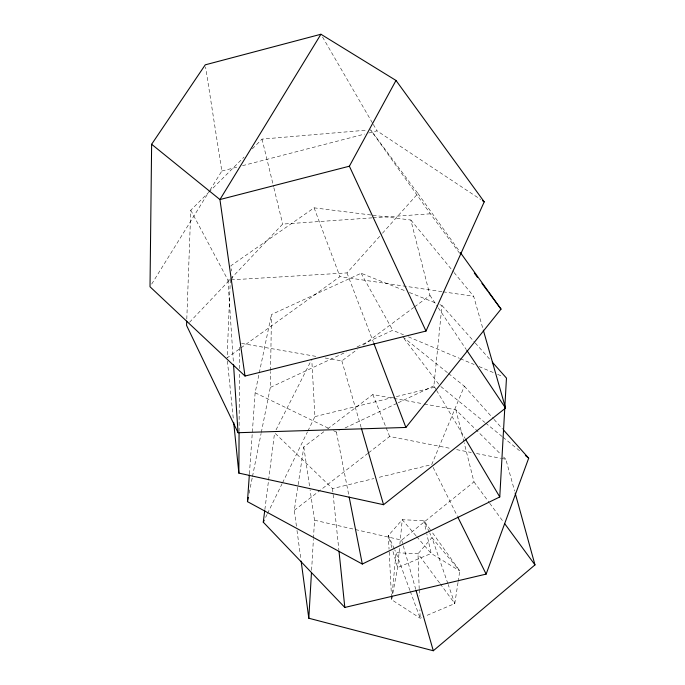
<?xml version="1.0" encoding="UTF-8"?>
<svg xmlns="http://www.w3.org/2000/svg" width="685" height="685" viewBox="0 0 685 685"><rect width="100%" height="100%" fill="white"/><g stroke="black" fill="none" stroke-linecap="round" stroke-linejoin="round"><path stroke-width="0.51" stroke-dasharray="3.42 2.57" d="M239.082 431.533L239.399 372.897M239.416 368.633L239.536 346.25M261.302 432.492L270.318 387.445L270.566 371.595M270.584 370.542L271.466 314.543L361.123 273.264L405.486 290.954M186.799 319.013L190.781 210.218L208.035 193.007M230.34 279.514L227.095 357.87L240.118 348.494M311.606 570.297L313.405 539.395M313.465 538.324L314.526 520.215L310.082 489.861M249.408 473.874L255.128 392.753L259.05 373.984M399.483 548.437L397.634 567.574L391.649 599.709L420.188 618.238L424.032 616.611M399.894 544.181L402.249 519.727L423.861 520.668L431.293 531.063M436.062 389.517L433.888 385.843L441.962 305.501L438.015 303.926M264.864 509.554L268.46 481.153M268.589 480.099L274.582 432.774M296.434 526.2L294.302 510.325L303.806 446.945L324.262 431.413M458.008 582.507L454.789 603.562L424.991 616.2M458.171 581.454L459.772 570.93L431.91 531.928M249.134 493.243L252.277 477.531M252.491 476.486L261.088 433.536M259.264 372.94L271.466 314.543M448.521 373.513L464.362 386.212L431.721 464.584L377.992 477.582M265.617 517.372L267.03 514.495M267.492 513.536L282.057 483.79M282.528 482.831L307.419 431.97M307.89 431.011L314.929 416.617L311.821 360.438M276.029 429.915L310.802 361.286M151.702 284.052L209.49 190.927M210.047 190.028L221.829 171.036L205.569 66.933M231.128 279.857L346.978 272.913L381.75 234.022M382.461 233.225L417.944 193.538L370.585 129.816L430.394 213.806L459.661 253.304M189.505 322.318L282.691 224.089L371.946 217.873M208.788 192.254L244.04 157.079M252.285 148.842L262.038 139.115L367.391 130.09M314.526 520.215L401.667 540.122L473.977 481.846L464.139 442.733M294.302 510.325L367.717 453.479M368.556 452.828L389.654 436.491L451.406 448.598M327.67 428.827L372.828 394.543L392.796 398.216M325.152 357.99L341.849 360.909L357.245 349.461M363.238 345.009L413.706 307.488M414.562 306.854L429.966 295.406L410.829 220.022L371.929 215.124M240.992 347.869L339.957 276.629L442.082 291.664M370.876 214.987L314.107 207.838L230.905 265.746L231.504 271.037M333.535 430.694L336.403 432.081L339.298 430.711M345.086 427.962L397.206 403.234M398.173 402.78L433.888 385.843M270.318 387.445L346.456 351.876M357.056 346.918L392.719 330.256L403.499 334.794M221.829 171.036L238.389 166.755M242.524 165.676L364.608 134.072M368.753 133.001L377.024 130.852L480.69 199.498M314.929 416.617L436.919 386.64M275.344 433.511L332.516 488.585L373.856 478.584M373.008 217.796L430.394 213.806M190.781 210.218L227.942 280.045L230.066 279.917M443.135 291.819L473.66 296.314L483.019 329.125M241.642 343.416L317.84 356.714M393.849 398.405L423.27 403.808M424.323 404.004L455.842 409.793L500.529 454.027M456.638 449.625L471.297 452.502M476.529 453.53L500.598 458.248M501.651 458.453L505.838 459.275L514.606 491.068M409.425 292.529L437.03 303.532M408.406 336.857L459.404 358.306M460.38 358.717L474.114 364.488M479.012 366.552L493.722 372.734M497.644 374.387L502.55 376.45M255.128 392.753L329.708 428.844M402.694 336.78L447.69 372.845M440.849 386.554L484.774 422.362M485.596 423.039L502.173 436.55M503.004 437.227L519.581 450.739M503.561 457.023L505.838 459.275M464.362 386.212L493.346 418.629M494.048 419.425L502.533 428.913M441.962 305.501L474.577 342.2M475.279 342.997L490.88 360.55M416.026 535.79L402.249 519.727L388.344 535.542L389.046 549.216M416.711 536.595L431.173 553.463L459.772 570.93L431.935 537.597L429.692 532.896M410.829 220.022L453.393 271.705M454.069 272.527L473.66 296.314M403.979 338.476L438.734 384.191M439.573 582.969L418.004 553.797L396.033 552.684L394.748 549.824M440.207 583.826L454.789 603.562L448.213 584.57M473.977 481.846L489.073 502.396M489.698 503.252L503.535 522.09M417.944 193.538L459.798 251.763M429.966 295.406L437.698 306.94M438.297 307.83L466.262 349.53M436.61 390.433L464.918 438.177M322.532 37.007L372.751 123.497M373.291 124.413L377.024 130.852M361.123 273.264L392.719 330.256M433.143 467.435L457.272 516.01M429.247 531.954L423.861 520.668L426.601 532.964M394.32 548.873L388.344 535.542L391.829 547.555M372.828 394.543L389.654 436.491M346.978 272.913L373.582 342.705M314.107 207.838L339.957 276.629M409.938 590.427L396.033 552.684L391.649 599.709L389.106 550.269M410.306 591.42L420.188 618.238L419.905 609.787M447.862 583.569L431.935 537.597L418.004 553.797L419.186 588.655M341.849 360.909L361.209 427.671M392.993 551.562L397.634 567.574L431.173 553.463L426.832 533.992M401.667 540.122L415.726 589.288M455.842 409.793L463.873 441.705M262.038 139.115L273.623 186.782M273.88 187.818L282.691 224.089M336.403 432.081L348.948 495.966M303.806 446.945L309.928 488.807M296.999 530.43L300.98 560.047M232.095 276.338L232.326 278.452M332.516 488.585L338.887 550.141M227.42 361.038L233.354 419.186M227.942 280.045L233.457 363.315M419.22 589.716L419.434 596.053"/><path stroke-width="1.03" d="M483.319 330.153L505.547 408.08L383.549 504.708L238.859 473.104L239.074 432.595M151.633 144.27L150.015 286.767L245.007 376.039L425.993 331.06L484.226 201.844L395.998 80.453L320.931 34.25L205.243 64.835L151.633 144.27L219.936 199.549L245.007 376.039M186.722 321.145L186.568 325.418L238.046 432.714L405.888 427.449L501.018 309.115L460.414 252.628M249.34 474.945L247.456 501.625L362.305 564.038L499.767 496.95L506.472 378.094L492.292 362.142M515.171 493.114L534.985 564.894L433.297 650.75L308.807 618.238L311.478 572.42M503.244 429.7L528.692 458.171L486.136 574.107L344.82 607.449L263.271 522.167L264.735 510.599M247.456 501.625L248.295 497.438M263.271 522.167L264.204 520.249M320.931 34.25L219.936 199.549L349.376 166.207L395.998 80.453M482.454 200.671L484.226 201.844M525.378 455.474L528.692 458.171M474.294 273.05L477.471 277.339M481.932 283.35L487.651 291.082M488.927 292.795L501.018 309.115M504.794 523.802L534.985 564.894M466.862 350.412L505.547 408.08M465.466 439.102L499.767 496.95M457.743 516.961L486.136 574.107M349.376 166.207L425.993 331.06M373.959 343.699L405.888 427.449M361.509 428.699L383.549 504.708M416.018 590.316L433.297 650.75M349.153 497.01L362.305 564.038M301.126 561.109L308.807 618.238M338.998 551.202L344.82 607.449M233.679 422.354L238.859 473.104M233.525 364.386L238.046 432.714"/></g></svg>
